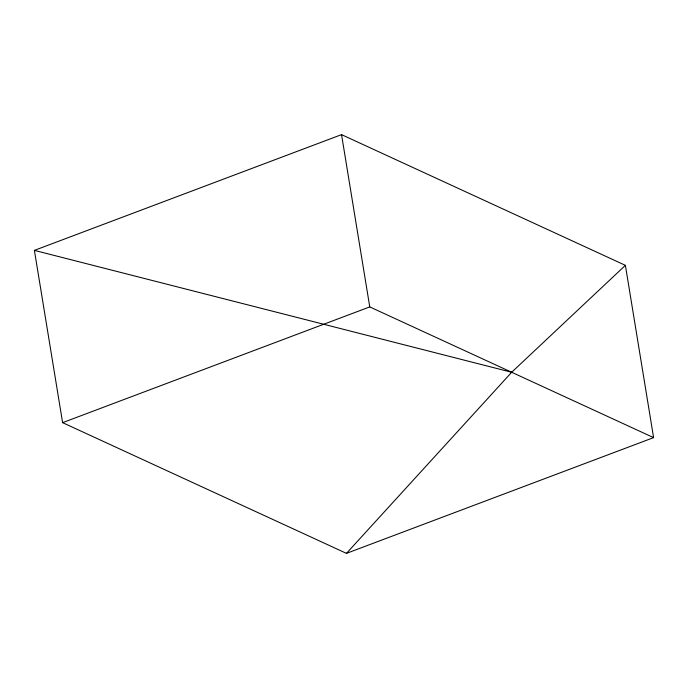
<?xml version="1.0" encoding="UTF-8"?>
<svg xmlns="http://www.w3.org/2000/svg" width="688" height="688" viewBox="0 0 688 688"><rect width="100%" height="100%" fill="white"/><g stroke="black" fill="none" stroke-linecap="round" stroke-linejoin="round"><path stroke-width="1.03" d="M346.46 553.367L511.674 372.268L625.392 265.344L341.54 134.633L34.4 250.38L62.608 422.656L346.46 553.367L653.6 437.62L625.392 265.344M62.608 422.656L369.757 306.908L653.6 437.62M34.4 250.38L511.674 372.268M341.54 134.633L369.757 306.908"/></g></svg>
